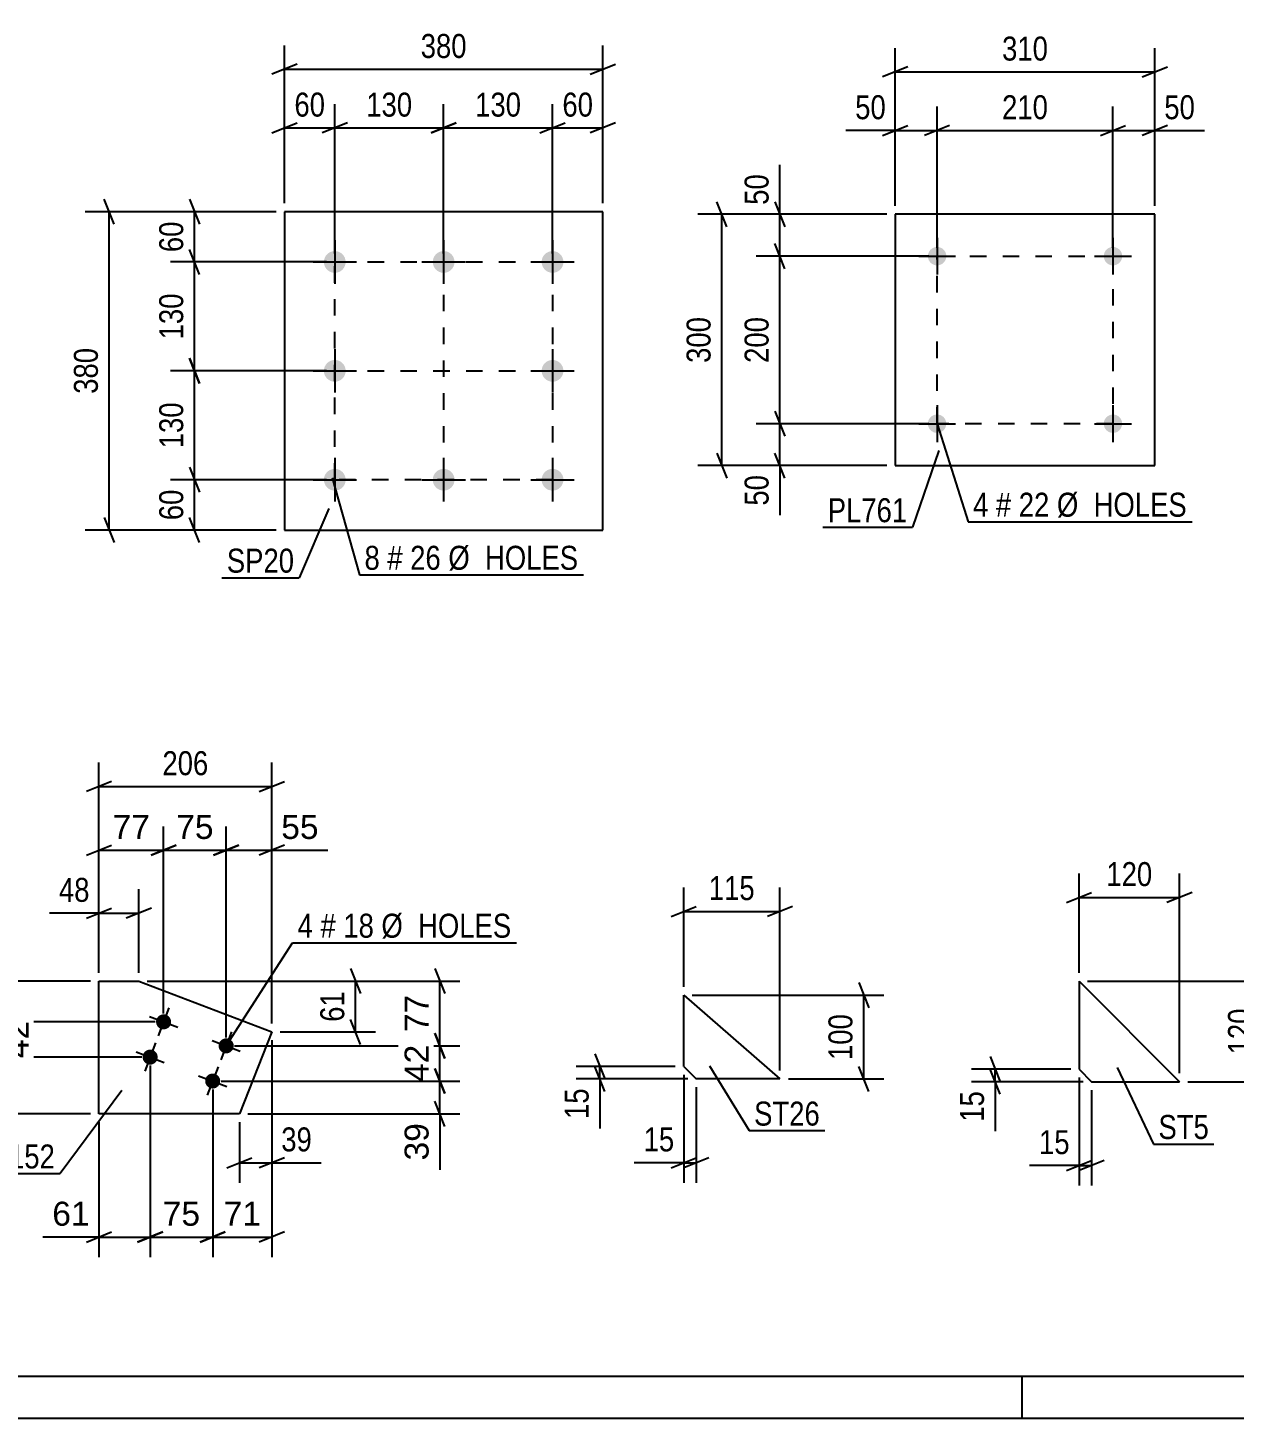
# Model space of a CAD drawing. Header units: millimetres. Extents: x 0 to 420, y 0 to 297.
# Drawn here: x 91.3 to 235.3, y 0 to 166 of the extents above; entities that cross this region are included whole.
import ezdxf

# ---------------------------------------------------------------- set-up
doc = ezdxf.new("R2010")
doc.units = ezdxf.units.MM
doc.linetypes.add('DXK_LINE_DOT2', pattern=[3.9198, 1.9599, -1.9599])
doc.styles.add('Arial', font='ARIAL.TTF', dxfattribs={"height": 0.2})
doc.styles.add('Arial Narrow', font='ARIALN.TTF', dxfattribs={"height": 0.2})

# ---------------------------------------------------------------- blocks, each defined once
blk = doc.blocks.new('Unknown-284856879-1134')
at = {"color": 5, "linetype": 'Continuous'}
for p, q in [((5, 5), (415, 5)), ((210, 0), (210, 5)), ((0, 0), (420, 0))]:
    blk.add_line(p, q, dxfattribs=at)
blk = doc.blocks.new('Part-284856879-8820 - 8819')
at = {"color": 2, "linetype": 'Continuous'}
for p, q in [((159.93, 144.03), (121.93, 144.03)), ((121.93, 144.03), (121.93, 106.03)), ((159.93, 106.03), (159.93, 144.03)), ((121.93, 106.03), (159.93, 106.03))]:
    blk.add_line(p, q, dxfattribs=at)
blk = doc.blocks.new('Bolt-284856879-8821 - 8819')
at = {"linetype": 'Continuous'}
for points in [[(127.93, 139.33, -1), (127.93, 136.73, -1)], [(140.93, 139.33, -1), (140.93, 136.73, -1)], [(153.93, 139.33, -1), (153.93, 136.73, -1)], [(127.93, 126.33, -1), (127.93, 123.73, -1)], [(153.93, 126.33, -1), (153.93, 123.73, -1)], [(127.93, 113.33, -1), (127.93, 110.73, -1)], [(140.93, 113.33, -1), (140.93, 110.73, -1)], [(153.93, 113.33, -1), (153.93, 110.73, -1)]]:
    blk.add_hatch(color=1, dxfattribs=at).paths.add_polyline_path(points)
at = {"color": 1, "linetype": 'Continuous'}
for p, q in [((127.93, 140.63), (127.93, 135.43)), ((140.93, 140.63), (140.93, 135.43)), ((153.93, 140.63), (153.93, 135.43)), ((125.33, 138.03), (130.53, 138.03)), ((138.33, 138.03), (143.53, 138.03)), ((151.33, 138.03), (156.53, 138.03)), ((127.93, 127.63), (127.93, 122.43)), ((153.93, 127.63), (153.93, 122.43)), ((125.33, 125.03), (130.53, 125.03)), ((151.33, 125.03), (156.53, 125.03)), ((127.93, 114.63), (127.93, 109.43)), ((140.93, 114.63), (140.93, 109.43)), ((153.93, 114.63), (153.93, 109.43)), ((125.33, 112.03), (130.53, 112.03)), ((138.33, 112.03), (143.53, 112.03)), ((151.33, 112.03), (156.53, 112.03))]:
    blk.add_line(p, q, dxfattribs=at)
blk = doc.blocks.new('Part-284856879-8867 - 8866')
at = {"color": 2, "linetype": 'Continuous'}
for p, q in [((216.8, 52.17), (216.8, 41.67)), ((216.8, 52.17), (228.8, 40.17)), ((216.8, 41.67), (218.3, 40.17)), ((218.3, 40.17), (228.8, 40.17))]:
    blk.add_line(p, q, dxfattribs=at)
blk = doc.blocks.new('Part-284856879-8965 - 8964')
at = {"color": 2, "linetype": 'Continuous'}
for p, q in [((99.77, 36.34), (99.77, 52.18)), ((99.77, 52.18), (104.53, 52.18)), ((104.53, 52.18), (120.41, 46.11)), ((120.41, 46.11), (116.54, 36.34)), ((116.54, 36.34), (99.77, 36.34))]:
    blk.add_line(p, q, dxfattribs=at)
blk = doc.blocks.new('Bolt-284856879-8966 - 8964')
at = {"linetype": 'Continuous'}
for points in [[(108.33, 46.99, -1), (106.65, 47.63, -1)], [(115.8, 44.13, -1), (114.12, 44.77, -1)], [(106.72, 42.78, -1), (105.04, 43.43, -1)], [(114.19, 39.93, -1), (112.51, 40.57, -1)]]:
    blk.add_hatch(color=1, dxfattribs=at).paths.add_polyline_path(points)
at = {"color": 1, "linetype": 'Continuous'}
for p, q in [((108.13, 48.99), (106.84, 45.63)), ((105.8, 47.95), (109.17, 46.67)), ((113.28, 45.09), (116.64, 43.81)), ((115.6, 46.13), (114.32, 42.77)), ((104.2, 43.75), (107.56, 42.46)), ((106.52, 44.79), (105.24, 41.42)), ((114, 41.93), (112.71, 38.57)), ((111.67, 40.89), (115.03, 39.61))]:
    blk.add_line(p, q, dxfattribs=at)
blk = doc.blocks.new('Part-284856879-8976 - 8975')
at = {"color": 2, "linetype": 'Continuous'}
for p, q in [((169.59, 42), (169.59, 50.5)), ((169.59, 50.5), (181.09, 40.5)), ((169.59, 42), (171.09, 40.5)), ((181.09, 40.5), (171.09, 40.5))]:
    blk.add_line(p, q, dxfattribs=at)
blk = doc.blocks.new('Part-284856879-9021 - 9020')
at = {"color": 2, "linetype": 'Continuous'}
for p, q in [((225.85, 143.72), (194.85, 143.72)), ((194.85, 143.72), (194.85, 113.72)), ((225.85, 113.72), (225.85, 143.72)), ((194.85, 113.72), (225.85, 113.72))]:
    blk.add_line(p, q, dxfattribs=at)
blk = doc.blocks.new('Bolt-284856879-9022 - 9020')
at = {"linetype": 'Continuous'}
for points in [[(200.95, 118.72, -1), (198.75, 118.72, -1)], [(221.95, 118.72, -1), (219.75, 118.72, -1)]]:
    blk.add_hatch(color=1, dxfattribs=at).paths.add_polyline_path(points)
at = {"color": 1, "linetype": 'Continuous'}
for p, q in [((199.85, 120.92), (199.85, 116.52)), ((220.85, 120.92), (220.85, 116.52)), ((197.65, 118.72), (202.05, 118.72)), ((218.65, 118.72), (223.05, 118.72))]:
    blk.add_line(p, q, dxfattribs=at)
blk = doc.blocks.new('Bolt-284856879-9023 - 9020')
at = {"linetype": 'Continuous'}
for points in [[(200.95, 138.72, -1), (198.75, 138.72, -1)], [(221.95, 138.72, -1), (219.75, 138.72, -1)]]:
    blk.add_hatch(color=1, dxfattribs=at).paths.add_polyline_path(points)
at = {"color": 1, "linetype": 'Continuous'}
for p, q in [((199.85, 140.92), (199.85, 136.52)), ((220.85, 140.92), (220.85, 136.52)), ((197.65, 138.72), (202.05, 138.72)), ((218.65, 138.72), (223.05, 138.72))]:
    blk.add_line(p, q, dxfattribs=at)
blk = doc.blocks.new('Rectangle-284856879-11035 - 8819')
at = {"color": 1, "linetype": 'DXK_LINE_DOT2'}
blk.add_lwpolyline([(127.93, 138.03), (153.93, 138.03), (153.93, 112.03), (127.93, 112.03), (127.93, 138.03)], close=True, dxfattribs=at)
blk = doc.blocks.new('Rectangle-284856879-11149 - 9020')
at = {"color": 1, "linetype": 'DXK_LINE_DOT2'}
blk.add_lwpolyline([(199.85, 138.72), (220.85, 138.72), (220.85, 118.72), (199.85, 118.72), (199.85, 138.72)], close=True, dxfattribs=at)
blk = doc.blocks.new('Line-284856879-11045 - 8819')
at = {"color": 1, "linetype": 'DXK_LINE_DOT2'}
blk.add_line((127.93, 125.03), (153.93, 125.03), dxfattribs=at)
blk = doc.blocks.new('Line-284856879-11052 - 8819')
at = {"color": 1, "linetype": 'DXK_LINE_DOT2'}
blk.add_line((140.93, 138.03), (140.93, 112.03), dxfattribs=at)
blk = doc.blocks.new('StraightDimension-284856879-9203 - 8819')
at = {"color": 7, "linetype": 'Continuous'}
for p, q in [((153.93, 139.03), (153.93, 156.88)), ((159.93, 145.03), (159.93, 156.88)), ((152.43, 153.43), (155.43, 154.63)), ((161.43, 154.63), (158.43, 153.43)), ((153.93, 154.03), (159.93, 154.03))]:
    blk.add_line(p, q, dxfattribs=at)
at = {"color": 0}
blk.add_wipeout([(159.36, 154.78), (159.36, 158.98), (154.51, 158.98), (154.51, 154.78)], dxfattribs=at)
at = {"color": 3, "style": 'Arial Narrow'}
blk.add_text('60', height=2.863, dxfattribs=at).set_placement((155.11, 155.38))
blk = doc.blocks.new('StraightDimension-284856879-9183 - 8819')
at = {"color": 7, "linetype": 'Continuous'}
for p, q in [((110.58, 145.53), (111.78, 142.53)), ((120.93, 144.03), (108.33, 144.03)), ((111.18, 138.03), (111.18, 144.03)), ((111.78, 136.53), (110.58, 139.53)), ((126.93, 138.03), (108.33, 138.03))]:
    blk.add_line(p, q, dxfattribs=at)
at = {"color": 0}
blk.add_wipeout([(110.43, 143.46), (106.23, 143.46), (106.23, 138.6), (110.43, 138.6)], dxfattribs=at)
at = {"color": 3, "style": 'Arial Narrow'}
blk.add_text('60', height=2.863, rotation=90.0002, dxfattribs=at).set_placement((109.83, 139.2))
blk = doc.blocks.new('StraightDimension-284856879-9184 - 8819')
at = {"color": 7, "linetype": 'Continuous'}
for p, q in [((111.78, 136.53), (110.58, 139.53)), ((126.93, 138.03), (108.33, 138.03)), ((111.18, 125.03), (111.18, 138.03)), ((110.58, 126.53), (111.78, 123.53)), ((126.93, 125.03), (108.33, 125.03))]:
    blk.add_line(p, q, dxfattribs=at)
at = {"color": 0}
blk.add_wipeout([(110.43, 134.87), (106.23, 134.87), (106.23, 128.19), (110.43, 128.19)], dxfattribs=at)
at = {"color": 3, "style": 'Arial Narrow'}
blk.add_text('130', height=2.863, rotation=90.0002, dxfattribs=at).set_placement((109.83, 128.79))
blk = doc.blocks.new('StraightDimension-284856879-9185 - 8819')
at = {"color": 7, "linetype": 'Continuous'}
for p, q in [((111.78, 123.53), (110.58, 126.53)), ((126.93, 125.03), (108.33, 125.03)), ((111.18, 112.03), (111.18, 125.03)), ((110.58, 113.53), (111.78, 110.53)), ((126.93, 112.03), (108.33, 112.03))]:
    blk.add_line(p, q, dxfattribs=at)
at = {"color": 0}
blk.add_wipeout([(110.43, 121.87), (106.23, 121.87), (106.23, 115.19), (110.43, 115.19)], dxfattribs=at)
at = {"color": 3, "style": 'Arial Narrow'}
blk.add_text('130', height=2.863, rotation=90.0002, dxfattribs=at).set_placement((109.83, 115.79))
blk = doc.blocks.new('StraightDimension-284856879-9186 - 8819')
at = {"color": 7, "linetype": 'Continuous'}
for p, q in [((110.58, 113.53), (111.78, 110.53)), ((126.93, 112.03), (108.33, 112.03)), ((111.18, 106.03), (111.18, 112.03)), ((111.78, 104.53), (110.58, 107.53)), ((120.93, 106.03), (108.33, 106.03))]:
    blk.add_line(p, q, dxfattribs=at)
at = {"color": 0}
blk.add_wipeout([(110.43, 111.46), (106.23, 111.46), (106.23, 106.6), (110.43, 106.6)], dxfattribs=at)
at = {"color": 3, "style": 'Arial Narrow'}
blk.add_text('60', height=2.863, rotation=90.0002, dxfattribs=at).set_placement((109.83, 107.2))
blk = doc.blocks.new('StraightDimension-284856879-9199 - 8819')
at = {"color": 7, "linetype": 'Continuous'}
for p, q in [((101.59, 142.53), (100.39, 145.53)), ((120.93, 144.03), (98.14, 144.03)), ((100.99, 106.03), (100.99, 144.03)), ((100.39, 107.53), (101.59, 104.53)), ((120.93, 106.03), (98.14, 106.03))]:
    blk.add_line(p, q, dxfattribs=at)
at = {"color": 0}
blk.add_wipeout([(100.24, 128.37), (96.04, 128.37), (96.04, 121.69), (100.24, 121.69)], dxfattribs=at)
at = {"color": 3, "style": 'Arial Narrow'}
blk.add_text('380', height=2.863, rotation=90.0002, dxfattribs=at).set_placement((99.64, 122.29))
blk = doc.blocks.new('StraightDimension-284856879-9204 - 8819')
at = {"color": 7, "linetype": 'Continuous'}
for p, q in [((140.93, 139.03), (140.93, 156.88)), ((153.93, 139.03), (153.93, 156.88)), ((142.43, 154.63), (139.43, 153.43)), ((152.43, 153.43), (155.43, 154.63)), ((140.93, 154.03), (153.93, 154.03))]:
    blk.add_line(p, q, dxfattribs=at)
at = {"color": 0}
blk.add_wipeout([(150.78, 154.78), (150.78, 158.98), (144.09, 158.98), (144.09, 154.78)], dxfattribs=at)
at = {"color": 3, "style": 'Arial Narrow'}
blk.add_text('130', height=2.863, dxfattribs=at).set_placement((144.69, 155.38))
blk = doc.blocks.new('StraightDimension-284856879-9205 - 8819')
at = {"color": 7, "linetype": 'Continuous'}
for p, q in [((127.93, 139.03), (127.93, 156.88)), ((140.93, 139.03), (140.93, 156.88)), ((129.43, 154.63), (126.43, 153.43)), ((139.43, 153.43), (142.43, 154.63)), ((127.93, 154.03), (140.93, 154.03))]:
    blk.add_line(p, q, dxfattribs=at)
at = {"color": 0}
blk.add_wipeout([(137.78, 154.78), (137.78, 158.98), (131.09, 158.98), (131.09, 154.78)], dxfattribs=at)
at = {"color": 3, "style": 'Arial Narrow'}
blk.add_text('130', height=2.863, dxfattribs=at).set_placement((131.69, 155.38))
blk = doc.blocks.new('StraightDimension-284856879-9206 - 8819')
at = {"color": 7, "linetype": 'Continuous'}
for p, q in [((121.93, 145.03), (121.93, 156.88)), ((127.93, 139.03), (127.93, 156.88)), ((120.43, 153.43), (123.43, 154.63)), ((129.43, 154.63), (126.43, 153.43)), ((121.93, 154.03), (127.93, 154.03))]:
    blk.add_line(p, q, dxfattribs=at)
at = {"color": 0}
blk.add_wipeout([(127.36, 154.78), (127.36, 158.98), (122.51, 158.98), (122.51, 154.78)], dxfattribs=at)
at = {"color": 3, "style": 'Arial Narrow'}
blk.add_text('60', height=2.863, dxfattribs=at).set_placement((123.11, 155.38))
blk = doc.blocks.new('StraightDimension-284856879-9219 - 8819')
at = {"color": 7, "linetype": 'Continuous'}
for p, q in [((121.93, 145.03), (121.93, 163.88)), ((159.93, 145.03), (159.93, 163.88)), ((123.43, 161.63), (120.43, 160.43)), ((121.93, 161.03), (159.93, 161.03)), ((158.43, 160.43), (161.43, 161.63))]:
    blk.add_line(p, q, dxfattribs=at)
at = {"color": 0}
blk.add_wipeout([(144.28, 161.78), (144.28, 165.98), (137.59, 165.98), (137.59, 161.78)], dxfattribs=at)
at = {"color": 3, "style": 'Arial Narrow'}
blk.add_text('380', height=2.863, dxfattribs=at).set_placement((138.19, 162.38))
blk = doc.blocks.new('StraightDimension-284856879-9315 - 8866')
at = {"color": 7, "linetype": 'Continuous'}
for p, q in [((206.2, 43.17), (207.4, 40.17)), ((215.8, 41.67), (203.95, 41.67)), ((207.4, 38.67), (206.2, 41.67)), ((206.8, 40.17), (206.8, 41.67)), ((217.3, 40.17), (203.95, 40.17))]:
    blk.add_line(p, q, dxfattribs=at)
at = {"color": 0}
blk.add_wipeout([(206.05, 39.65), (201.85, 39.65), (201.85, 34.79), (206.05, 34.79)], dxfattribs=at)
at = {"color": 7, "linetype": 'Continuous'}
blk.add_line((206.8, 40.17), (206.8, 34.27), dxfattribs=at)
blk.add_line((206.8, 40.17), (206.8, 34.27), dxfattribs=at)
at = {"color": 3, "style": 'Arial Narrow'}
blk.add_text('15', height=2.863, rotation=90.0002, dxfattribs=at).set_placement((205.45, 35.39))
blk = doc.blocks.new('StraightDimension-284856879-9307 - 8866')
at = {"color": 7, "linetype": 'Continuous'}
for p, q in [((216.8, 40.67), (216.8, 27.77)), ((218.3, 39.17), (218.3, 27.77)), ((215.3, 29.57), (218.3, 30.77)), ((219.8, 30.77), (216.8, 29.57)), ((216.8, 30.17), (218.3, 30.17))]:
    blk.add_line(p, q, dxfattribs=at)
at = {"color": 0}
blk.add_wipeout([(216.28, 30.92), (216.28, 35.12), (211.42, 35.12), (211.42, 30.92)], dxfattribs=at)
at = {"color": 7, "linetype": 'Continuous'}
blk.add_line((216.8, 30.17), (210.9, 30.17), dxfattribs=at)
blk.add_line((216.8, 30.17), (210.9, 30.17), dxfattribs=at)
at = {"color": 3, "style": 'Arial Narrow'}
blk.add_text('15', height=2.863, dxfattribs=at).set_placement((212.02, 31.52))
blk = doc.blocks.new('StraightDimension-284856879-9319 - 8866')
at = {"color": 7, "linetype": 'Continuous'}
for p, q in [((238.2, 53.67), (239.4, 50.67)), ((217.8, 52.17), (241.2, 52.17)), ((238.8, 40.17), (238.8, 52.17)), ((239.4, 38.67), (238.2, 41.67)), ((229.8, 40.17), (241.2, 40.17))]:
    blk.add_line(p, q, dxfattribs=at)
at = {"color": 0}
blk.add_wipeout([(238.05, 49.51), (233.85, 49.51), (233.85, 42.83), (238.05, 42.83)], dxfattribs=at)
at = {"color": 3, "style": 'Arial Narrow'}
blk.add_text('120', height=2.863, rotation=90.0002, dxfattribs=at).set_placement((237.45, 43.43))
blk = doc.blocks.new('StraightDimension-284856879-9311 - 8866')
at = {"color": 7, "linetype": 'Continuous'}
for p, q in [((216.8, 53.17), (216.8, 65.02)), ((228.8, 41.17), (228.8, 65.02)), ((215.3, 61.57), (218.3, 62.77)), ((216.8, 62.17), (228.8, 62.17)), ((230.3, 62.77), (227.3, 61.57))]:
    blk.add_line(p, q, dxfattribs=at)
at = {"color": 0}
blk.add_wipeout([(226.14, 62.92), (226.14, 67.12), (219.46, 67.12), (219.46, 62.92)], dxfattribs=at)
at = {"color": 3, "style": 'Arial Narrow'}
blk.add_text('120', height=2.863, dxfattribs=at).set_placement((220.06, 63.52))
blk = doc.blocks.new('StraightDimension-284856879-9383 - 8964')
at = {"color": 7, "linetype": 'Continuous'}
for p, q in [((129.81, 53.68), (131.01, 50.68)), ((105.53, 52.18), (132.81, 52.18)), ((130.41, 46.11), (130.41, 52.18)), ((131.01, 44.61), (129.81, 47.61)), ((121.41, 46.11), (132.81, 46.11))]:
    blk.add_line(p, q, dxfattribs=at)
at = {"color": 0}
blk.add_wipeout([(129.66, 51.58), (125.46, 51.58), (125.46, 46.72), (129.66, 46.72)], dxfattribs=at)
at = {"color": 3, "style": 'Arial Narrow'}
blk.add_text('61', height=2.863, rotation=90.0002, dxfattribs=at).set_placement((129.06, 47.32))
blk = doc.blocks.new('StraightDimension-284856879-9397 - 8964')
at = {"color": 7, "linetype": 'Continuous'}
for p, q in [((120.41, 45.11), (120.41, 28.1)), ((116.54, 35.34), (116.54, 28.1)), ((115.04, 29.9), (118.04, 31.1)), ((116.54, 30.5), (120.41, 30.5)), ((121.91, 31.1), (118.91, 29.9))]:
    blk.add_line(p, q, dxfattribs=at)
at = {"color": 0}
blk.add_wipeout([(125.79, 31.25), (125.79, 35.45), (120.94, 35.45), (120.94, 31.25)], dxfattribs=at)
at = {"color": 7, "linetype": 'Continuous'}
blk.add_line((120.41, 30.5), (126.32, 30.5), dxfattribs=at)
blk.add_line((120.41, 30.5), (126.32, 30.5), dxfattribs=at)
at = {"color": 3, "style": 'Arial Narrow'}
blk.add_text('39', height=2.863, dxfattribs=at).set_placement((121.54, 31.85))
blk = doc.blocks.new('StraightDimension-284856879-9389 - 8964')
at = {"color": 7, "linetype": 'Continuous'}
for p, q in [((80.06, 50.68), (78.86, 53.68)), ((98.77, 52.18), (76.61, 52.18)), ((79.46, 36.34), (79.46, 52.18)), ((78.86, 37.84), (80.06, 34.84)), ((98.77, 36.34), (76.61, 36.34))]:
    blk.add_line(p, q, dxfattribs=at)
at = {"color": 0}
blk.add_wipeout([(78.71, 47.6), (74.51, 47.6), (74.51, 40.92), (78.71, 40.92)], dxfattribs=at)
at = {"color": 3, "style": 'Arial Narrow'}
blk.add_text('158', height=2.863, rotation=90.0002, dxfattribs=at).set_placement((78.11, 41.52))
blk = doc.blocks.new('StraightDimension-284856879-11236 - 8964')
at = {"color": 7, "linetype": 'Continuous'}
for p, q in [((86.42, 44.6), (87.62, 41.6)), ((104.88, 43.1), (84.17, 43.1)), ((87.02, 36.34), (87.02, 43.1)), ((87.62, 34.84), (86.42, 37.84)), ((98.77, 36.34), (84.17, 36.34))]:
    blk.add_line(p, q, dxfattribs=at)
at = {"color": 0}
blk.add_wipeout([(86.27, 42.54), (82.07, 42.54), (82.07, 36.9), (86.27, 36.9)], dxfattribs=at)
at = {"color": 3, "style": 'Arial'}
blk.add_text('68', height=2.865, rotation=90.0002, dxfattribs=at).set_placement((85.67, 37.5))
blk = doc.blocks.new('StraightDimension-284856879-9393 - 8964')
at = {"color": 7, "linetype": 'Continuous'}
for p, q in [((99.77, 53.18), (99.77, 63.14)), ((104.53, 53.18), (104.53, 63.14)), ((98.27, 59.69), (101.27, 60.89)), ((99.77, 60.29), (104.53, 60.29)), ((106.03, 60.89), (103.03, 59.69))]:
    blk.add_line(p, q, dxfattribs=at)
at = {"color": 0}
blk.add_wipeout([(99.24, 61.04), (99.24, 65.24), (94.39, 65.24), (94.39, 61.04)], dxfattribs=at)
at = {"color": 7, "linetype": 'Continuous'}
blk.add_line((99.77, 60.29), (93.86, 60.29), dxfattribs=at)
blk.add_line((99.77, 60.29), (93.86, 60.29), dxfattribs=at)
at = {"color": 3, "style": 'Arial Narrow'}
blk.add_text('48', height=2.863, dxfattribs=at).set_placement((94.99, 61.64))
blk = doc.blocks.new('StraightDimension-284856879-9441 - 8964')
at = {"color": 7, "linetype": 'Continuous'}
for p, q in [((99.77, 53.18), (99.77, 78.26)), ((120.41, 47.11), (120.41, 78.26)), ((101.27, 76.01), (98.27, 74.81)), ((99.77, 75.41), (120.41, 75.41)), ((118.91, 74.81), (121.91, 76.01))]:
    blk.add_line(p, q, dxfattribs=at)
at = {"color": 0}
blk.add_wipeout([(113.43, 76.16), (113.43, 80.36), (106.75, 80.36), (106.75, 76.16)], dxfattribs=at)
at = {"color": 3, "style": 'Arial Narrow'}
blk.add_text('206', height=2.863, dxfattribs=at).set_placement((107.35, 76.76))
blk = doc.blocks.new('StraightDimension-284856879-11185 - 8964')
at = {"color": 7, "linetype": 'Continuous'}
for p, q in [((114.96, 45.45), (114.96, 70.65)), ((120.41, 47.11), (120.41, 70.65)), ((113.46, 67.2), (116.46, 68.4)), ((121.91, 68.4), (118.91, 67.2)), ((114.96, 67.8), (120.41, 67.8))]:
    blk.add_line(p, q, dxfattribs=at)
at = {"color": 0}
blk.add_wipeout([(126.58, 68.55), (126.58, 72.75), (120.94, 72.75), (120.94, 68.55)], dxfattribs=at)
at = {"color": 7, "linetype": 'Continuous'}
blk.add_line((120.41, 67.8), (127.11, 67.8), dxfattribs=at)
blk.add_line((120.41, 67.8), (127.11, 67.8), dxfattribs=at)
at = {"color": 3, "style": 'Arial'}
blk.add_text('55', height=2.865, dxfattribs=at).set_placement((121.54, 69.15))
blk = doc.blocks.new('StraightDimension-284856879-11186 - 8964')
at = {"color": 7, "linetype": 'Continuous'}
for p, q in [((107.49, 48.31), (107.49, 70.65)), ((114.96, 45.45), (114.96, 70.65)), ((105.99, 67.2), (108.99, 68.4)), ((116.46, 68.4), (113.46, 67.2)), ((107.49, 67.8), (114.96, 67.8))]:
    blk.add_line(p, q, dxfattribs=at)
at = {"color": 0}
blk.add_wipeout([(114.05, 68.55), (114.05, 72.75), (108.4, 72.75), (108.4, 68.55)], dxfattribs=at)
at = {"color": 3, "style": 'Arial'}
blk.add_text('75', height=2.865, dxfattribs=at).set_placement((109, 69.15))
blk = doc.blocks.new('StraightDimension-284856879-11187 - 8964')
at = {"color": 7, "linetype": 'Continuous'}
for p, q in [((99.77, 53.18), (99.77, 70.65)), ((107.49, 48.31), (107.49, 70.65)), ((98.27, 67.2), (101.27, 68.4)), ((108.99, 68.4), (105.99, 67.2)), ((99.77, 67.8), (107.49, 67.8))]:
    blk.add_line(p, q, dxfattribs=at)
at = {"color": 0}
blk.add_wipeout([(106.45, 68.55), (106.45, 72.75), (100.8, 72.75), (100.8, 68.55)], dxfattribs=at)
at = {"color": 3, "style": 'Arial'}
blk.add_text('77', height=2.865, dxfattribs=at).set_placement((101.4, 69.15))
blk = doc.blocks.new('StraightDimension-284856879-11208 - 8964')
at = {"color": 7, "linetype": 'Continuous'}
for p, q in [((120.41, 45.11), (120.41, 19.23)), ((113.35, 39.25), (113.35, 19.23)), ((111.85, 21.03), (114.85, 22.23)), ((113.35, 21.63), (120.41, 21.63)), ((121.91, 22.23), (118.91, 21.03))]:
    blk.add_line(p, q, dxfattribs=at)
at = {"color": 0}
blk.add_wipeout([(119.71, 22.38), (119.71, 26.58), (114.06, 26.58), (114.06, 22.38)], dxfattribs=at)
at = {"color": 3, "style": 'Arial'}
blk.add_text('71', height=2.865, dxfattribs=at).set_placement((114.66, 22.98))
blk = doc.blocks.new('StraightDimension-284856879-11209 - 8964')
at = {"color": 7, "linetype": 'Continuous'}
for p, q in [((105.88, 42.1), (105.88, 19.23)), ((113.35, 39.25), (113.35, 19.23)), ((104.38, 21.03), (107.38, 22.23)), ((105.88, 21.63), (113.35, 21.63)), ((114.85, 22.23), (111.85, 21.03))]:
    blk.add_line(p, q, dxfattribs=at)
at = {"color": 0}
blk.add_wipeout([(112.44, 22.38), (112.44, 26.58), (106.79, 26.58), (106.79, 22.38)], dxfattribs=at)
at = {"color": 3, "style": 'Arial'}
blk.add_text('75', height=2.865, dxfattribs=at).set_placement((107.39, 22.98))
blk = doc.blocks.new('StraightDimension-284856879-11210 - 8964')
at = {"color": 7, "linetype": 'Continuous'}
for p, q in [((105.88, 42.1), (105.88, 19.23)), ((99.77, 35.34), (99.77, 19.23)), ((98.27, 21.03), (101.27, 22.23)), ((99.77, 21.63), (105.88, 21.63)), ((107.38, 22.23), (104.38, 21.03))]:
    blk.add_line(p, q, dxfattribs=at)
at = {"color": 0}
blk.add_wipeout([(99.24, 22.38), (99.24, 26.58), (93.6, 26.58), (93.6, 22.38)], dxfattribs=at)
at = {"color": 7, "linetype": 'Continuous'}
blk.add_line((99.77, 21.63), (93.07, 21.63), dxfattribs=at)
blk.add_line((99.77, 21.63), (93.07, 21.63), dxfattribs=at)
at = {"color": 3, "style": 'Arial'}
blk.add_text('61', height=2.865, dxfattribs=at).set_placement((94.2, 22.98))
blk = doc.blocks.new('StraightDimension-284856879-11234 - 8964')
at = {"color": 7, "linetype": 'Continuous'}
for p, q in [((86.42, 53.68), (87.62, 50.68)), ((98.77, 52.18), (84.17, 52.18)), ((87.02, 47.31), (87.02, 52.18)), ((87.62, 45.81), (86.42, 48.81)), ((106.49, 47.31), (84.17, 47.31))]:
    blk.add_line(p, q, dxfattribs=at)
at = {"color": 0}
blk.add_wipeout([(86.27, 58.36), (82.07, 58.36), (82.07, 52.71), (86.27, 52.71)], dxfattribs=at)
at = {"color": 7, "linetype": 'Continuous'}
blk.add_line((87.02, 52.18), (87.02, 58.88), dxfattribs=at)
blk.add_line((87.02, 52.18), (87.02, 58.88), dxfattribs=at)
at = {"color": 3, "style": 'Arial'}
blk.add_text('49', height=2.865, rotation=90.0002, dxfattribs=at).set_placement((85.67, 53.31))
blk = doc.blocks.new('StraightDimension-284856879-11235 - 8964')
at = {"color": 7, "linetype": 'Continuous'}
for p, q in [((86.42, 48.81), (87.62, 45.81)), ((106.49, 47.31), (84.62, 47.31)), ((87.02, 43.1), (87.02, 47.31)), ((87.62, 41.6), (86.42, 44.6)), ((104.88, 43.1), (84.62, 43.1))]:
    blk.add_line(p, q, dxfattribs=at)
at = {"color": 0}
blk.add_wipeout([(91.97, 48.03), (87.77, 48.03), (87.77, 42.38), (91.97, 42.38)], dxfattribs=at)
at = {"color": 3, "style": 'Arial'}
blk.add_text('42', height=2.865, rotation=90.0002, dxfattribs=at).set_placement((91.37, 42.98))
blk = doc.blocks.new('StraightDimension-284856879-11255 - 8964')
at = {"color": 7, "linetype": 'Continuous'}
for p, q in [((139.88, 53.68), (141.08, 50.68)), ((105.53, 52.18), (142.88, 52.18)), ((140.48, 44.45), (140.48, 52.18)), ((141.08, 42.95), (139.88, 45.95)), ((115.96, 44.45), (142.88, 44.45))]:
    blk.add_line(p, q, dxfattribs=at)
at = {"color": 0}
blk.add_wipeout([(139.73, 51.14), (135.53, 51.14), (135.53, 45.49), (139.73, 45.49)], dxfattribs=at)
at = {"color": 3, "style": 'Arial'}
blk.add_text('77', height=2.865, rotation=90.0002, dxfattribs=at).set_placement((139.13, 46.09))
blk = doc.blocks.new('StraightDimension-284856879-11256 - 8964')
at = {"color": 7, "linetype": 'Continuous'}
for p, q in [((139.88, 45.95), (141.08, 42.95)), ((115.96, 44.45), (142.88, 44.45)), ((140.48, 40.25), (140.48, 44.45)), ((141.08, 38.75), (139.88, 41.75)), ((114.35, 40.25), (142.88, 40.25))]:
    blk.add_line(p, q, dxfattribs=at)
at = {"color": 0}
blk.add_wipeout([(139.73, 45.17), (135.53, 45.17), (135.53, 39.53), (139.73, 39.53)], dxfattribs=at)
at = {"color": 3, "style": 'Arial'}
blk.add_text('42', height=2.865, rotation=90.0002, dxfattribs=at).set_placement((139.13, 40.13))
blk = doc.blocks.new('StraightDimension-284856879-11257 - 8964')
at = {"color": 7, "linetype": 'Continuous'}
for p, q in [((139.88, 41.75), (141.08, 38.75)), ((114.35, 40.25), (142.88, 40.25)), ((140.48, 36.34), (140.48, 40.25)), ((141.08, 34.84), (139.88, 37.84)), ((117.54, 36.34), (142.88, 36.34))]:
    blk.add_line(p, q, dxfattribs=at)
at = {"color": 0}
blk.add_wipeout([(139.73, 35.81), (135.53, 35.81), (135.53, 30.17), (139.73, 30.17)], dxfattribs=at)
at = {"color": 7, "linetype": 'Continuous'}
blk.add_line((140.48, 36.34), (140.48, 29.64), dxfattribs=at)
blk.add_line((140.48, 36.34), (140.48, 29.64), dxfattribs=at)
at = {"color": 3, "style": 'Arial'}
blk.add_text('39', height=2.865, rotation=90.0002, dxfattribs=at).set_placement((139.13, 30.77))
blk = doc.blocks.new('StraightDimension-284856879-9453 - 8975')
at = {"color": 7, "linetype": 'Continuous'}
for p, q in [((158.99, 43.5), (160.19, 40.5)), ((168.59, 42), (156.74, 42)), ((160.19, 39), (158.99, 42)), ((159.59, 40.5), (159.59, 42)), ((170.09, 40.5), (156.74, 40.5))]:
    blk.add_line(p, q, dxfattribs=at)
at = {"color": 0}
blk.add_wipeout([(158.84, 39.98), (154.64, 39.98), (154.64, 35.12), (158.84, 35.12)], dxfattribs=at)
at = {"color": 7, "linetype": 'Continuous'}
blk.add_line((159.59, 40.5), (159.59, 34.6), dxfattribs=at)
blk.add_line((159.59, 40.5), (159.59, 34.6), dxfattribs=at)
at = {"color": 3, "style": 'Arial Narrow'}
blk.add_text('15', height=2.863, rotation=90.0002, dxfattribs=at).set_placement((158.24, 35.72))
blk = doc.blocks.new('StraightDimension-284856879-9445 - 8975')
at = {"color": 7, "linetype": 'Continuous'}
for p, q in [((169.59, 41), (169.59, 28.1)), ((171.09, 39.5), (171.09, 28.1)), ((168.09, 29.9), (171.09, 31.1)), ((172.59, 31.1), (169.59, 29.9)), ((169.59, 30.5), (171.09, 30.5))]:
    blk.add_line(p, q, dxfattribs=at)
at = {"color": 0}
blk.add_wipeout([(169.06, 31.25), (169.06, 35.45), (164.21, 35.45), (164.21, 31.25)], dxfattribs=at)
at = {"color": 7, "linetype": 'Continuous'}
blk.add_line((169.59, 30.5), (163.68, 30.5), dxfattribs=at)
blk.add_line((169.59, 30.5), (163.68, 30.5), dxfattribs=at)
at = {"color": 3, "style": 'Arial Narrow'}
blk.add_text('15', height=2.863, dxfattribs=at).set_placement((164.81, 31.85))
blk = doc.blocks.new('StraightDimension-284856879-9457 - 8975')
at = {"color": 7, "linetype": 'Continuous'}
for p, q in [((190.49, 52), (191.69, 49)), ((170.59, 50.5), (193.49, 50.5)), ((191.09, 40.5), (191.09, 50.5)), ((191.69, 39), (190.49, 42)), ((182.09, 40.5), (193.49, 40.5))]:
    blk.add_line(p, q, dxfattribs=at)
at = {"color": 0}
blk.add_wipeout([(190.34, 48.84), (186.14, 48.84), (186.14, 42.16), (190.34, 42.16)], dxfattribs=at)
at = {"color": 3, "style": 'Arial Narrow'}
blk.add_text('100', height=2.863, rotation=90.0002, dxfattribs=at).set_placement((189.74, 42.76))
blk = doc.blocks.new('StraightDimension-284856879-9449 - 8975')
at = {"color": 7, "linetype": 'Continuous'}
for p, q in [((169.59, 51.5), (169.59, 63.35)), ((181.09, 41.5), (181.09, 63.35)), ((168.09, 59.9), (171.09, 61.1)), ((169.59, 60.5), (181.09, 60.5)), ((182.59, 61.1), (179.59, 59.9))]:
    blk.add_line(p, q, dxfattribs=at)
at = {"color": 0}
blk.add_wipeout([(178.68, 61.25), (178.68, 65.45), (171.99, 65.45), (171.99, 61.25)], dxfattribs=at)
at = {"color": 3, "style": 'Arial Narrow'}
blk.add_text('115', height=2.863, dxfattribs=at).set_placement((172.59, 61.85))
blk = doc.blocks.new('StraightDimension-284856879-9466 - 9020')
at = {"color": 7, "linetype": 'Continuous'}
for p, q in [((181.68, 137.22), (180.48, 140.22)), ((198.85, 138.72), (178.23, 138.72)), ((181.08, 118.72), (181.08, 138.72)), ((180.48, 120.22), (181.68, 117.22)), ((198.85, 118.72), (178.23, 118.72))]:
    blk.add_line(p, q, dxfattribs=at)
at = {"color": 0}
blk.add_wipeout([(180.33, 132.07), (176.13, 132.07), (176.13, 125.38), (180.33, 125.38)], dxfattribs=at)
at = {"color": 3, "style": 'Arial Narrow'}
blk.add_text('200', height=2.863, rotation=90.0002, dxfattribs=at).set_placement((179.73, 125.98))
blk = doc.blocks.new('StraightDimension-284856879-11109 - 9020')
at = {"color": 7, "linetype": 'Continuous'}
for p, q in [((194.85, 144.72), (194.85, 156.57)), ((199.85, 139.72), (199.85, 156.57)), ((193.35, 153.12), (196.35, 154.32)), ((194.85, 153.72), (199.85, 153.72)), ((201.35, 154.32), (198.35, 153.12))]:
    blk.add_line(p, q, dxfattribs=at)
at = {"color": 0}
blk.add_wipeout([(194.33, 154.47), (194.33, 158.67), (189.47, 158.67), (189.47, 154.47)], dxfattribs=at)
at = {"color": 7, "linetype": 'Continuous'}
blk.add_line((194.85, 153.72), (188.95, 153.72), dxfattribs=at)
blk.add_line((194.85, 153.72), (188.95, 153.72), dxfattribs=at)
at = {"color": 3, "style": 'Arial Narrow'}
blk.add_text('50', height=2.863, dxfattribs=at).set_placement((190.07, 155.07))
blk = doc.blocks.new('StraightDimension-284856879-9465 - 9020')
at = {"color": 7, "linetype": 'Continuous'}
for p, q in [((180.48, 145.22), (181.68, 142.22)), ((193.85, 143.72), (178.23, 143.72)), ((181.08, 138.72), (181.08, 143.72)), ((181.68, 137.22), (180.48, 140.22)), ((198.85, 138.72), (178.23, 138.72))]:
    blk.add_line(p, q, dxfattribs=at)
at = {"color": 0}
blk.add_wipeout([(180.33, 149.1), (176.13, 149.1), (176.13, 144.25), (180.33, 144.25)], dxfattribs=at)
at = {"color": 7, "linetype": 'Continuous'}
blk.add_line((181.08, 143.72), (181.08, 149.63), dxfattribs=at)
blk.add_line((181.08, 143.72), (181.08, 149.63), dxfattribs=at)
at = {"color": 3, "style": 'Arial Narrow'}
blk.add_text('50', height=2.863, rotation=90.0002, dxfattribs=at).set_placement((179.73, 144.85))
blk = doc.blocks.new('StraightDimension-284856879-9467 - 9020')
at = {"color": 7, "linetype": 'Continuous'}
for p, q in [((180.48, 120.22), (181.68, 117.22)), ((198.85, 118.72), (178.23, 118.72)), ((181.08, 113.72), (181.08, 118.72)), ((181.68, 112.22), (180.48, 115.22)), ((193.85, 113.72), (178.23, 113.72))]:
    blk.add_line(p, q, dxfattribs=at)
at = {"color": 0}
blk.add_wipeout([(180.33, 113.2), (176.13, 113.2), (176.13, 108.34), (180.33, 108.34)], dxfattribs=at)
at = {"color": 7, "linetype": 'Continuous'}
blk.add_line((181.08, 113.72), (181.08, 107.82), dxfattribs=at)
blk.add_line((181.08, 113.72), (181.08, 107.82), dxfattribs=at)
at = {"color": 3, "style": 'Arial Narrow'}
blk.add_text('50', height=2.863, rotation=90.0002, dxfattribs=at).set_placement((179.73, 108.94))
blk = doc.blocks.new('StraightDimension-284856879-9477 - 9020')
at = {"color": 7, "linetype": 'Continuous'}
for p, q in [((174.75, 142.22), (173.55, 145.22)), ((193.85, 143.72), (171.3, 143.72)), ((174.15, 113.72), (174.15, 143.72)), ((173.55, 115.22), (174.75, 112.22)), ((193.85, 113.72), (171.3, 113.72))]:
    blk.add_line(p, q, dxfattribs=at)
at = {"color": 0}
blk.add_wipeout([(173.4, 132.07), (169.2, 132.07), (169.2, 125.38), (173.4, 125.38)], dxfattribs=at)
at = {"color": 3, "style": 'Arial Narrow'}
blk.add_text('300', height=2.863, rotation=90.0002, dxfattribs=at).set_placement((172.8, 125.98))
blk = doc.blocks.new('StraightDimension-284856879-9497 - 9020')
at = {"color": 7, "linetype": 'Continuous'}
for p, q in [((194.85, 144.72), (194.85, 163.57)), ((225.85, 144.72), (225.85, 163.57)), ((196.35, 161.32), (193.35, 160.12)), ((224.35, 160.12), (227.35, 161.32)), ((194.85, 160.72), (225.85, 160.72))]:
    blk.add_line(p, q, dxfattribs=at)
at = {"color": 0}
blk.add_wipeout([(213.7, 161.47), (213.7, 165.67), (207.01, 165.67), (207.01, 161.47)], dxfattribs=at)
at = {"color": 3, "style": 'Arial Narrow'}
blk.add_text('310', height=2.863, dxfattribs=at).set_placement((207.61, 162.07))
blk = doc.blocks.new('StraightDimension-284856879-11107 - 9020')
at = {"color": 7, "linetype": 'Continuous'}
for p, q in [((220.85, 139.72), (220.85, 156.57)), ((225.85, 144.72), (225.85, 156.57)), ((219.35, 153.12), (222.35, 154.32)), ((220.85, 153.72), (225.85, 153.72)), ((227.35, 154.32), (224.35, 153.12))]:
    blk.add_line(p, q, dxfattribs=at)
at = {"color": 0}
blk.add_wipeout([(231.24, 154.47), (231.24, 158.67), (226.38, 158.67), (226.38, 154.47)], dxfattribs=at)
at = {"color": 7, "linetype": 'Continuous'}
blk.add_line((225.85, 153.72), (231.76, 153.72), dxfattribs=at)
blk.add_line((225.85, 153.72), (231.76, 153.72), dxfattribs=at)
at = {"color": 3, "style": 'Arial Narrow'}
blk.add_text('50', height=2.863, dxfattribs=at).set_placement((226.98, 155.07))
blk = doc.blocks.new('StraightDimension-284856879-11108 - 9020')
at = {"color": 7, "linetype": 'Continuous'}
for p, q in [((199.85, 139.72), (199.85, 156.57)), ((220.85, 139.72), (220.85, 156.57)), ((201.35, 154.32), (198.35, 153.12)), ((199.85, 153.72), (220.85, 153.72)), ((219.35, 153.12), (222.35, 154.32))]:
    blk.add_line(p, q, dxfattribs=at)
at = {"color": 0}
blk.add_wipeout([(213.7, 154.47), (213.7, 158.67), (207.01, 158.67), (207.01, 154.47)], dxfattribs=at)
at = {"color": 3, "style": 'Arial Narrow'}
blk.add_text('210', height=2.863, dxfattribs=at).set_placement((207.61, 155.07))
blk = doc.blocks.new('Mark-284856879-9519 - 8819')
at = {"color": 0}
blk.add_wipeout([(123.08, 100.94), (123.08, 103.94), (115.04, 103.94), (115.04, 100.94)], dxfattribs=at)
blk.add_wipeout([(123.08, 100.94), (123.08, 103.94), (115.04, 103.94), (115.04, 100.94)], dxfattribs=at)
at = {"color": 30, "linetype": 'Continuous'}
for p in [(127.23, 108.58), (114.44, 100.34)]:
    blk.add_line(p, (123.68, 100.34), dxfattribs=at)
at = {"color": 3, "style": 'Arial Narrow'}
blk.add_text('SP20', height=2.863, dxfattribs=at).set_placement((115.04, 100.94))
blk = doc.blocks.new('Mark-284856879-9522 - 8819')
at = {"color": 0}
for points in [[(133.31, 101.28), (133.31, 104.28), (131.48, 104.28), (131.48, 101.28)], [(136.03, 101.28), (136.03, 104.28), (134.21, 104.28), (134.21, 101.28)], [(140.59, 101.28), (140.59, 104.28), (136.93, 104.28), (136.93, 101.28)], [(157.02, 101.28), (157.02, 104.28), (141.49, 104.28), (141.49, 101.28)]]:
    blk.add_wipeout(points, dxfattribs=at)
for points in [[(133.31, 101.28), (133.31, 104.28), (131.48, 104.28), (131.48, 101.28)], [(136.03, 101.28), (136.03, 104.28), (134.21, 104.28), (134.21, 101.28)], [(140.59, 101.28), (140.59, 104.28), (136.93, 104.28), (136.93, 101.28)], [(157.02, 101.28), (157.02, 104.28), (141.49, 104.28), (141.49, 101.28)]]:
    blk.add_wipeout(points, dxfattribs=at)
at = {"color": 7, "linetype": 'Continuous'}
for p, q in [((127.6, 112.26), (130.88, 100.68)), ((130.88, 100.68), (157.62, 100.68))]:
    blk.add_line(p, q, dxfattribs=at)
at = {"color": 3, "style": 'Arial Narrow'}
for s, height, p in [('8', 2.86, (131.48, 101.28)), ('#', 2.86, (134.21, 101.28)), ('26', 2.863, (136.93, 101.28)), ('Ø  HOLES', 2.863, (141.49, 101.28))]:
    blk.add_text(s, height=height, dxfattribs=at).set_placement(p)
blk = doc.blocks.new('Mark-284856879-9537 - 8866')
at = {"color": 0}
blk.add_wipeout([(232.31, 33.33), (232.31, 36.33), (226.28, 36.33), (226.28, 33.33)], dxfattribs=at)
blk.add_wipeout([(232.31, 33.33), (232.31, 36.33), (226.28, 36.33), (226.28, 33.33)], dxfattribs=at)
at = {"color": 30, "linetype": 'Continuous'}
for p, q in [((221.34, 41.88), (225.68, 32.73)), ((225.68, 32.73), (232.91, 32.73))]:
    blk.add_line(p, q, dxfattribs=at)
at = {"color": 3, "style": 'Arial Narrow'}
blk.add_text('ST5', height=2.863, dxfattribs=at).set_placement((226.28, 33.33))
blk = doc.blocks.new('Mark-284856879-9558 - 8964')
at = {"color": 0}
blk.add_wipeout([(94.53, 29.81), (94.53, 32.81), (85.02, 32.81), (85.02, 29.81)], dxfattribs=at)
blk.add_wipeout([(94.53, 29.81), (94.53, 32.81), (85.02, 32.81), (85.02, 29.81)], dxfattribs=at)
at = {"color": 30, "linetype": 'Continuous'}
for p in [(102.52, 39.13), (84.42, 29.21)]:
    blk.add_line(p, (95.13, 29.21), dxfattribs=at)
at = {"color": 3, "style": 'Arial Narrow'}
blk.add_text('PL152', height=2.863, dxfattribs=at).set_placement((85.02, 29.81))
blk = doc.blocks.new('Mark-284856879-9561 - 8964')
at = {"color": 0}
for points in [[(125.32, 57.36), (125.32, 60.36), (123.49, 60.36), (123.49, 57.36)], [(128.05, 57.36), (128.05, 60.36), (126.22, 60.36), (126.22, 57.36)], [(132.6, 57.36), (132.6, 60.36), (128.95, 60.36), (128.95, 57.36)], [(149.03, 57.36), (149.03, 60.36), (133.5, 60.36), (133.5, 57.36)]]:
    blk.add_wipeout(points, dxfattribs=at)
for points in [[(125.32, 57.36), (125.32, 60.36), (123.49, 60.36), (123.49, 57.36)], [(128.05, 57.36), (128.05, 60.36), (126.22, 60.36), (126.22, 57.36)], [(132.6, 57.36), (132.6, 60.36), (128.95, 60.36), (128.95, 57.36)], [(149.03, 57.36), (149.03, 60.36), (133.5, 60.36), (133.5, 57.36)]]:
    blk.add_wipeout(points, dxfattribs=at)
at = {"color": 7, "linetype": 'Continuous'}
for p, q in [((114.96, 44.45), (122.89, 56.76)), ((122.89, 56.76), (149.63, 56.76))]:
    blk.add_line(p, q, dxfattribs=at)
at = {"color": 3, "style": 'Arial Narrow'}
for s, height, p in [('4', 2.86, (123.49, 57.36)), ('#', 2.86, (126.22, 57.36)), ('18', 2.863, (128.95, 57.36)), ('Ø  HOLES', 2.863, (133.5, 57.36))]:
    blk.add_text(s, height=height, dxfattribs=at).set_placement(p)
blk = doc.blocks.new('Mark-284856879-9562 - 8975')
at = {"color": 0}
blk.add_wipeout([(185.86, 34.93), (185.86, 37.93), (178, 37.93), (178, 34.93)], dxfattribs=at)
blk.add_wipeout([(185.86, 34.93), (185.86, 37.93), (178, 37.93), (178, 34.93)], dxfattribs=at)
at = {"color": 30, "linetype": 'Continuous'}
for p, q in [((172.66, 42.07), (177.4, 34.33)), ((177.4, 34.33), (186.46, 34.33))]:
    blk.add_line(p, q, dxfattribs=at)
at = {"color": 3, "style": 'Arial Narrow'}
blk.add_text('ST26', height=2.863, dxfattribs=at).set_placement((178, 34.93))
blk = doc.blocks.new('Mark-284856879-9568 - 9020')
at = {"color": 0}
blk.add_wipeout([(196.3, 106.96), (196.3, 109.96), (186.79, 109.96), (186.79, 106.96)], dxfattribs=at)
blk.add_wipeout([(196.3, 106.96), (196.3, 109.96), (186.79, 109.96), (186.79, 106.96)], dxfattribs=at)
at = {"color": 30, "linetype": 'Continuous'}
for p in [(200.05, 115.51), (186.19, 106.36)]:
    blk.add_line(p, (196.9, 106.36), dxfattribs=at)
at = {"color": 3, "style": 'Arial Narrow'}
blk.add_text('PL761', height=2.863, dxfattribs=at).set_placement((186.79, 106.96))
blk = doc.blocks.new('MarkSet-284856879-10945 - 9020')
at = {"color": 0}
for points in [[(205.97, 107.62), (205.97, 110.62), (204.15, 110.62), (204.15, 107.62)], [(208.7, 107.62), (208.7, 110.62), (206.87, 110.62), (206.87, 107.62)], [(213.26, 107.62), (213.26, 110.62), (209.6, 110.62), (209.6, 107.62)], [(229.69, 107.62), (229.69, 110.62), (214.16, 110.62), (214.16, 107.62)]]:
    blk.add_wipeout(points, dxfattribs=at)
for points in [[(205.97, 107.62), (205.97, 110.62), (204.15, 110.62), (204.15, 107.62)], [(208.7, 107.62), (208.7, 110.62), (206.87, 110.62), (206.87, 107.62)], [(213.26, 107.62), (213.26, 110.62), (209.6, 110.62), (209.6, 107.62)], [(229.69, 107.62), (229.69, 110.62), (214.16, 110.62), (214.16, 107.62)]]:
    blk.add_wipeout(points, dxfattribs=at)
at = {"color": 7, "linetype": 'Continuous'}
for p, q in [((199.85, 118.72), (203.55, 107.02)), ((203.55, 107.02), (230.29, 107.02))]:
    blk.add_line(p, q, dxfattribs=at)
at = {"color": 3, "style": 'Arial Narrow'}
for s, height, p in [('4', 2.86, (204.15, 107.62)), ('#', 2.86, (206.87, 107.62)), ('22', 2.863, (209.6, 107.62)), ('Ø  HOLES', 2.863, (214.16, 107.62))]:
    blk.add_text(s, height=height, dxfattribs=at).set_placement(p)

msp = doc.modelspace()

# ---------------------------------------------------------------- block references
for name in ['Unknown-284856879-1134', 'Part-284856879-8820 - 8819', 'Part-284856879-9021 - 9020', 'Bolt-284856879-8821 - 8819', 'Bolt-284856879-9023 - 9020', 'Rectangle-284856879-11035 - 8819', 'Line-284856879-11052 - 8819', 'Rectangle-284856879-11149 - 9020', 'Line-284856879-11045 - 8819', 'Bolt-284856879-9022 - 9020', 'Part-284856879-8965 - 8964', 'Part-284856879-8867 - 8866', 'Part-284856879-8976 - 8975', 'Bolt-284856879-8966 - 8964']:
    msp.add_blockref(name, (0, 0))

# ---------------------------------------------------------------- next in the draw order: block references
for name in ['StraightDimension-284856879-9203 - 8819', 'StraightDimension-284856879-9183 - 8819', 'StraightDimension-284856879-9466 - 9020', 'StraightDimension-284856879-9389 - 8964', 'StraightDimension-284856879-9383 - 8964', 'StraightDimension-284856879-9453 - 8975', 'StraightDimension-284856879-9315 - 8866']:
    msp.add_blockref(name, (0, 0))

# ---------------------------------------------------------------- next in the draw order: block references
for name in ['StraightDimension-284856879-9204 - 8819', 'StraightDimension-284856879-11109 - 9020', 'StraightDimension-284856879-9184 - 8819', 'StraightDimension-284856879-9467 - 9020', 'StraightDimension-284856879-9393 - 8964', 'StraightDimension-284856879-9397 - 8964', 'StraightDimension-284856879-11236 - 8964', 'StraightDimension-284856879-9445 - 8975', 'StraightDimension-284856879-9307 - 8866']:
    msp.add_blockref(name, (0, 0))

# ---------------------------------------------------------------- next in the draw order: block references
for name in ['StraightDimension-284856879-9205 - 8819', 'StraightDimension-284856879-9465 - 9020', 'StraightDimension-284856879-9185 - 8819', 'StraightDimension-284856879-9441 - 8964', 'StraightDimension-284856879-9319 - 8866', 'StraightDimension-284856879-9457 - 8975']:
    msp.add_blockref(name, (0, 0))

# ---------------------------------------------------------------- next in the draw order: block references
for name in ['StraightDimension-284856879-9477 - 9020', 'StraightDimension-284856879-9186 - 8819', 'StraightDimension-284856879-11185 - 8964', 'StraightDimension-284856879-9311 - 8866', 'StraightDimension-284856879-9449 - 8975']:
    msp.add_blockref(name, (0, 0))

# ---------------------------------------------------------------- next in the draw order: block references
for name in ['StraightDimension-284856879-9497 - 9020', 'StraightDimension-284856879-9199 - 8819', 'Mark-284856879-9568 - 9020', 'StraightDimension-284856879-11186 - 8964', 'Mark-284856879-9562 - 8975', 'Mark-284856879-9537 - 8866']:
    msp.add_blockref(name, (0, 0))

# ---------------------------------------------------------------- next in the draw order: block references
for name in ['StraightDimension-284856879-9206 - 8819', 'StraightDimension-284856879-11107 - 9020', 'MarkSet-284856879-10945 - 9020', 'Mark-284856879-9519 - 8819', 'StraightDimension-284856879-11187 - 8964', 'StraightDimension-284856879-11208 - 8964']:
    msp.add_blockref(name, (0, 0))

# ---------------------------------------------------------------- next in the draw order: block references
for name in ['StraightDimension-284856879-9219 - 8819', 'StraightDimension-284856879-11108 - 9020', 'Mark-284856879-9522 - 8819', 'StraightDimension-284856879-11234 - 8964', 'StraightDimension-284856879-11209 - 8964']:
    msp.add_blockref(name, (0, 0))

# ---------------------------------------------------------------- next in the draw order: block references
msp.add_blockref('StraightDimension-284856879-11210 - 8964', (0, 0))

# ---------------------------------------------------------------- next in the draw order: block references
for name in ['StraightDimension-284856879-11235 - 8964', 'Mark-284856879-9558 - 8964']:
    msp.add_blockref(name, (0, 0))

# ---------------------------------------------------------------- next in the draw order: block references
msp.add_blockref('StraightDimension-284856879-11255 - 8964', (0, 0))

# ---------------------------------------------------------------- next in the draw order: block references
msp.add_blockref('StraightDimension-284856879-11256 - 8964', (0, 0))

# ---------------------------------------------------------------- next in the draw order: block references
for name in ['Mark-284856879-9561 - 8964', 'StraightDimension-284856879-11257 - 8964']:
    msp.add_blockref(name, (0, 0))

doc.saveas('drawing.dxf')
